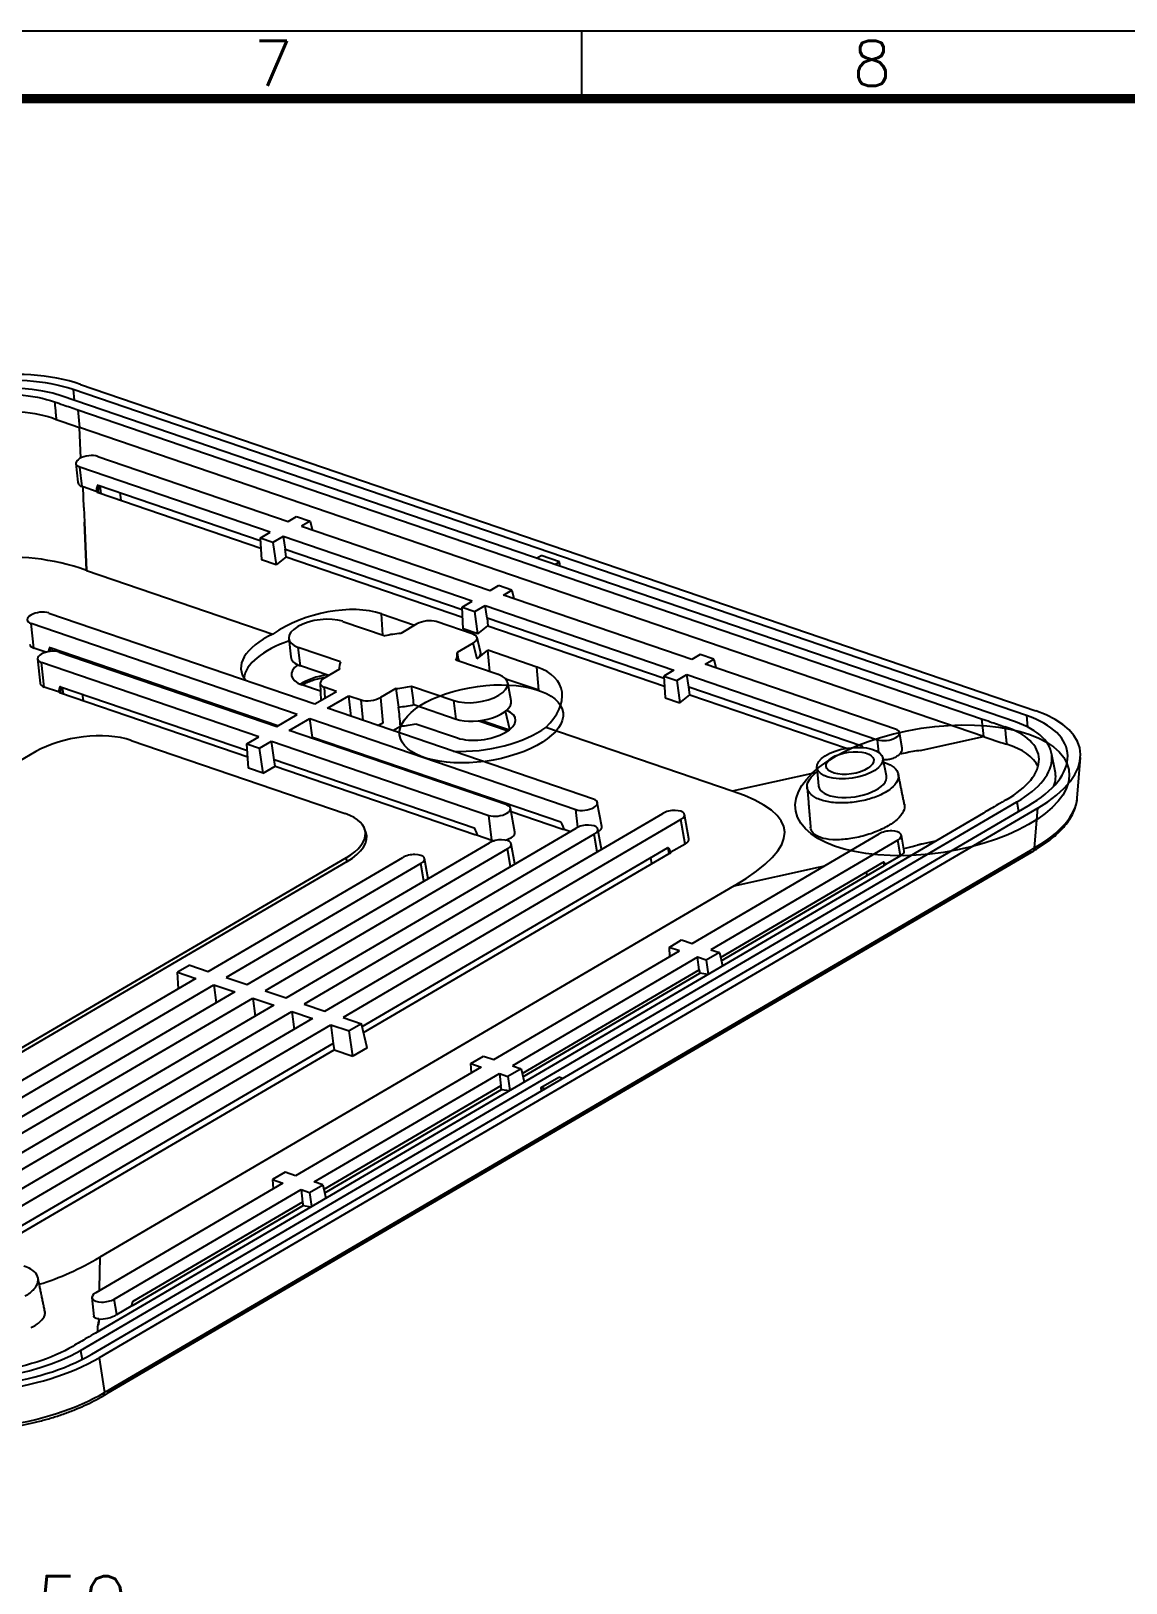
# Model space of a CAD drawing. Header units: millimetres. Extents: x 5293 to 5736, y -198 to 141.
# Drawn here: x 5561.1 to 5640.8, y 27.7 to 140.6 of the extents above; entities that cross this region are included whole.
import ezdxf

# ---------------------------------------------------------------- set-up
doc = ezdxf.new("R2010")
doc.units = ezdxf.units.MM
doc.header["$LTSCALE"] = 0.5
doc.linetypes.add('CENTER', pattern=[50.8, 31.75, -6.35, 6.35, -6.35])
doc.layers.add('112', color=7, linetype='Continuous', true_color=0xffffff)
doc.layers.add('A1_KUANG', color=7, linetype='Continuous')
doc.layers.add('A4_KUANG', color=7, linetype='Continuous')
doc.layers.add('core', color=7, linetype='Continuous', lineweight=20)
doc.styles.get("Standard").update_dxf_attribs({"font": 'txt', "bigfont": 'gbcbig.shx'})
doc.dimstyles.new('VT-4.00', dxfattribs={"dimtxt": 4, "dimasz": 3.5, "dimexe": 2, "dimexo": 1.8, "dimgap": 0.5, "dimtad": 1, "dimzin": 0, "dimdsep": 46, "dimtxsty": 'Standard', "dimblk": 'CLOSEDBLANK', "dimcen": 0.3, "dimclrd": 1, "dimclre": 1, "dimclrt": 7, "dimadec": 1, "dimazin": 0, "dimtfac": 1, "dimtofl": 0, "dimtmove": 0, "dimatfit": 3, "dimldrblk": 'CLOSEDBLANK', "dimfxl": 0, "dimtolj": 1, "dimtzin": 0, "dimarcsym": 0})

# ---------------------------------------------------------------- blocks, each defined once
blk = doc.blocks.new('A$C3291225B')
at = {"layer": 'A4_KUANG'}
for p, q in [((179.447, 194.147), (179.447, 197.012)), ((258, 194.147), (2.865, 194.147))]:
    blk.add_line(p, q, dxfattribs=at)
at = {"layer": 'A4_KUANG', "color": 8}
blk.add_lwpolyline([(258, 0), (258, 197.012), (0, 197.012), (0, 0)], close=True, dxfattribs=at)
at = {"layer": 'A4_KUANG', "const_width": 0.4}
blk.add_lwpolyline([(2.865, 2.865), (2.865, 194.147), (255.126, 194.147), (255.135, 2.865), (2.865, 2.865)], dxfattribs=at)
at = {"layer": 'A4_KUANG'}
for s, p in [('7', (165.569, 194.69)), ('8', (190.914, 194.69))]:
    blk.add_text(s, height=1.91, dxfattribs=at).set_placement(p)
blk = doc.blocks.new('_ClosedBlank')
at = {"color": 0, "linetype": 'ByBlock', "lineweight": -2}
for p, q in [((-1, 0.167), (0, 0)), ((-1, 0.167), (-1, -0.167)), ((0, 0), (-1, -0.167))]:
    blk.add_line(p, q, dxfattribs=at)
blk = doc.blocks.new('*D9')
at = {"layer": 'core', "color": 1, "linetype": 'CENTER', "lineweight": -2}
for p, q in [((5542.63, 16.53), (5542.63, 25.7)), ((5549.13, 6.56), (5549.13, 25.7)), ((5539.13, 23.7), (5535.63, 23.7)), ((5552.63, 23.7), (5568.46, 23.7))]:
    blk.add_line(p, q, dxfattribs=at)
at = {"layer": 'Defpoints', "color": 0, "linetype": 'CENTER'}
for p in [(5549.13, 23.7), (5542.63, 14.73), (5549.13, 4.76)]:
    blk.add_point(p, dxfattribs=at)
at = {"layer": 'core', "color": 1, "linetype": 'CENTER', "lineweight": -2, "xscale": 3.5, "yscale": 3.5, "zscale": 3.5}
blk.add_blockref('_ClosedBlank', (5542.63, 23.7), dxfattribs=at)
at = {"layer": 'core', "color": 1, "linetype": 'CENTER', "lineweight": -2, "xscale": 3.5, "yscale": 3.5, "zscale": 3.5, "rotation": 180}
blk.add_blockref('_ClosedBlank', (5549.13, 23.7), dxfattribs=at)
at = {"layer": 'core', "color": 7, "linetype": 'CENTER', "insert": (5562.29, 26.2), "char_height": 4, "attachment_point": 5}
blk.add_mtext('\\A1;6.50', dxfattribs=at)

msp = doc.modelspace()

# ---------------------------------------------------------------- linework, layer by layer
at = {"layer": '112', "color": 7}
for p, q in [((5632.748, 90.316), (5563.403, 114.014)), ((5633.553, 90.787), (5564.208, 114.485)), ((5564.208, 114.485), (5564.285, 113.713)), ((5564.738, 114.865), (5634.234, 91.116)), ((5564.54, 113.015), (5630.294, 90.544)), ((5564.54, 113.015), (5564.67, 111.723)), ((5564.761, 109.509), (5564.67, 111.723)), ((5630.423, 89.253), (5564.67, 111.723)), ((5566.008, 109.622), (5579.854, 104.89)), ((5564.411, 109.109), (5564.553, 107.741)), ((5578.548, 104.115), (5564.691, 108.851)), ((5564.854, 107.429), (5564.691, 108.851)), ((5564.932, 107.402), (5564.931, 107.402)), ((5564.993, 105.917), (5564.932, 107.402)), ((5565.88, 107.078), (5564.932, 107.402)), ((5564.993, 105.917), (5564.931, 107.402)), ((5566.017, 107.536), (5566.019, 107.006)), ((5566.026, 107.535), (5577.823, 103.503)), ((5566.256, 106.925), (5566.17, 107.485)), ((5566.028, 107.003), (5577.856, 102.961)), ((5567.596, 106.998), (5567.681, 106.438)), ((5564.993, 105.917), (5565.037, 104.843)), ((5564.993, 105.917), (5565.037, 104.843)), ((5564.993, 105.917), (5564.993, 105.917)), ((5579.854, 104.89), (5580.465, 105.253)), ((5580.465, 105.253), (5581.442, 104.919)), ((5565.181, 101.339), (5565.037, 104.843)), ((5565.037, 104.843), (5565.037, 104.843)), ((5565.037, 104.843), (5565.181, 101.338)), ((5565.037, 104.843), (5565.037, 104.843)), ((5577.812, 103.679), (5578.548, 104.115)), ((5581.442, 104.919), (5580.82, 104.56)), ((5580.82, 104.56), (5594.537, 99.873)), ((5581.442, 104.919), (5581.584, 104.299)), ((5578.744, 103.361), (5577.812, 103.679)), ((5577.812, 103.679), (5577.907, 102.111)), ((5579.492, 103.793), (5578.744, 103.361)), ((5578.744, 103.361), (5578.968, 101.749)), ((5593.23, 99.098), (5579.492, 103.793)), ((5579.492, 103.793), (5579.631, 102.885)), ((5579.631, 102.885), (5592.506, 98.485)), ((5579.692, 102.333), (5579.631, 102.885)), ((5578.968, 101.749), (5577.907, 102.111)), ((5579.692, 102.333), (5578.968, 101.749)), ((5579.692, 102.333), (5592.538, 97.944)), ((5597.92, 102.218), (5598.255, 102.414)), ((5599.596, 101.956), (5598.255, 102.414)), ((5599.261, 101.76), (5599.596, 101.956)), ((5599.641, 101.63), (5599.596, 101.956)), ((5565.181, 101.339), (5565.181, 101.338)), ((5565.181, 101.339), (5578.734, 96.707)), ((5594.537, 99.873), (5595.148, 100.235)), ((5596.124, 99.901), (5595.148, 100.235)), ((5595.503, 99.543), (5596.124, 99.901)), ((5609.22, 94.855), (5595.503, 99.543)), ((5596.124, 99.901), (5596.267, 99.282)), ((5562.437, 98.238), (5581.793, 91.624)), ((5592.495, 98.661), (5593.23, 99.098)), ((5592.495, 98.661), (5593.427, 98.343)), ((5592.59, 97.094), (5592.495, 98.661)), ((5593.427, 98.343), (5594.175, 98.775)), ((5593.651, 96.731), (5593.427, 98.343)), ((5594.175, 98.775), (5607.913, 94.08)), ((5594.314, 97.867), (5594.175, 98.775)), ((5580.5, 90.867), (5561.144, 97.481)), ((5561.349, 95.691), (5561.144, 97.481)), ((5583.815, 97.632), (5586.895, 96.58)), ((5586.628, 98.175), (5589.049, 97.348)), ((5586.739, 96.633), (5586.628, 98.175)), ((5589.214, 97.444), (5588.044, 96.759)), ((5593.301, 96.692), (5590.615, 97.61)), ((5593.651, 96.731), (5592.59, 97.094)), ((5593.651, 96.731), (5594.375, 97.316)), ((5607.188, 93.468), (5594.314, 97.867)), ((5594.314, 97.867), (5594.375, 97.316)), ((5594.375, 97.316), (5607.221, 92.926)), ((5579.894, 96.373), (5580.033, 95.045)), ((5593.311, 96.044), (5592.142, 95.359)), ((5593.595, 94.903), (5593.311, 96.044)), ((5593.849, 95.411), (5593.59, 96.449)), ((5562.232, 95.389), (5561.349, 95.691)), ((5561.626, 94.898), (5561.811, 93.127)), ((5562.521, 95.719), (5562.522, 95.448)), ((5562.53, 95.718), (5579.108, 90.052)), ((5562.706, 95.462), (5562.674, 95.668)), ((5563.194, 95.402), (5579.012, 89.996)), ((5564.1, 95.181), (5564.114, 95.087)), ((5583.662, 94.687), (5580.582, 95.74)), ((5580.736, 94.397), (5580.582, 95.74)), ((5595.136, 93.763), (5592.056, 94.816)), ((5593.595, 94.903), (5594.366, 95.531)), ((5597.949, 94.306), (5594.366, 95.531)), ((5594.519, 93.974), (5594.366, 95.531)), ((5609.83, 95.218), (5609.22, 94.855)), ((5610.807, 94.884), (5609.83, 95.218)), ((5610.186, 94.525), (5610.807, 94.884)), ((5610.807, 94.884), (5610.95, 94.264)), ((5577.719, 89.239), (5561.901, 94.645)), ((5562.106, 92.854), (5561.901, 94.645)), ((5582.803, 93.691), (5580.736, 94.397)), ((5583.577, 94.144), (5582.457, 93.488)), ((5583.574, 94.17), (5583.576, 94.144)), ((5598.071, 92.616), (5597.949, 94.306)), ((5607.913, 94.08), (5607.178, 93.644)), ((5608.11, 93.325), (5608.857, 93.757)), ((5608.857, 93.757), (5622.714, 89.022)), ((5608.997, 92.85), (5608.857, 93.757)), ((5624.032, 89.793), (5610.186, 94.525)), ((5563.151, 92.497), (5562.106, 92.854)), ((5563.278, 92.882), (5563.281, 92.436)), ((5563.287, 92.881), (5576.882, 88.235)), ((5563.504, 92.36), (5563.432, 92.831)), ((5582.198, 92.557), (5580.835, 93.022)), ((5582.172, 93.124), (5582.228, 91.879)), ((5583.353, 92.537), (5582.467, 92.84)), ((5582.467, 92.84), (5582.504, 92.04)), ((5587.674, 92.744), (5586.554, 92.088)), ((5588.823, 92.923), (5591.903, 91.871)), ((5598.071, 92.616), (5595.685, 93.431)), ((5596.061, 91.854), (5595.818, 93.167)), ((5607.178, 93.644), (5608.11, 93.325)), ((5607.178, 93.644), (5607.272, 92.076)), ((5608.11, 93.325), (5608.334, 91.713)), ((5621.584, 88.548), (5608.997, 92.85)), ((5609.058, 92.298), (5608.997, 92.85)), ((5563.29, 92.433), (5576.909, 87.779)), ((5564.857, 92.344), (5564.929, 91.873)), ((5581.793, 91.624), (5583.353, 92.537)), ((5582.706, 91.312), (5584.266, 92.225)), ((5584.266, 92.225), (5585.153, 91.922)), ((5584.433, 90.721), (5584.266, 92.225)), ((5585.3, 90.425), (5585.153, 91.922)), ((5586.554, 92.088), (5586.736, 90.238)), ((5588.998, 91.574), (5592.057, 90.528)), ((5592.057, 90.528), (5591.903, 91.871)), ((5607.272, 92.076), (5608.334, 91.713)), ((5608.334, 91.713), (5609.058, 92.298)), ((5609.058, 92.298), (5620.453, 88.404)), ((5579.012, 89.996), (5580.5, 90.867)), ((5579.926, 89.684), (5581.413, 90.555)), ((5581.413, 90.555), (5600.769, 83.94)), ((5581.622, 89.193), (5581.413, 90.555)), ((5602.062, 84.697), (5582.706, 91.312)), ((5593.717, 90.403), (5595.846, 89.676)), ((5593.932, 90.432), (5595.941, 89.746)), ((5595.963, 89.763), (5595.665, 91.106)), ((5630.294, 90.544), (5630.423, 89.253)), ((5633.553, 90.787), (5633.637, 89.946)), ((5576.852, 88.731), (5577.719, 89.239)), ((5595.744, 84.278), (5579.926, 89.684)), ((5599.691, 83.018), (5581.622, 89.193)), ((5581.633, 89.1), (5581.622, 89.193)), ((5586.736, 90.238), (5586.408, 90.046)), ((5587.463, 89.686), (5588.023, 90.014)), ((5589.147, 90.182), (5592.156, 89.153)), ((5612.15, 85.288), (5598.597, 89.919)), ((5624.522, 88.401), (5624.31, 89.55)), ((5625.828, 88.244), (5630.423, 89.253)), ((5561.498, 88.158), (5532.302, 71.066)), ((5568.437, 88.975), (5584.004, 83.655)), ((5576.852, 88.731), (5577.765, 88.419)), ((5576.959, 86.952), (5576.852, 88.731)), ((5577.765, 88.419), (5578.632, 88.927)), ((5578.02, 86.589), (5577.765, 88.419)), ((5578.632, 88.927), (5594.451, 83.521)), ((5578.842, 87.565), (5578.632, 88.927)), ((5622.82, 88.098), (5622.714, 89.022)), ((5624.725, 88.049), (5624.323, 87.961)), ((5635.641, 86.744), (5635.373, 88.053)), ((5578.02, 86.589), (5576.959, 86.952)), ((5578.02, 86.589), (5578.894, 87.101)), ((5593.372, 82.6), (5578.842, 87.565)), ((5578.894, 87.101), (5578.842, 87.565)), ((5578.894, 87.101), (5593.436, 82.131)), ((5618.311, 87.011), (5618.423, 85.679)), ((5623.37, 86.392), (5623.102, 87.701)), ((5637.248, 84.77), (5637.478, 87.732)), ((5618.304, 86.639), (5612.149, 85.288)), ((5564.738, 44.617), (5632.86, 84.496)), ((5565.557, 44.337), (5633.679, 84.216)), ((5630.425, 83.693), (5565.831, 45.878)), ((5634.37, 84.049), (5566.099, 44.082)), ((5582.525, 69.277), (5607.101, 83.664)), ((5594.656, 81.731), (5594.451, 83.521)), ((5596.34, 82.289), (5596.017, 84.04)), ((5596.059, 83.813), (5599.755, 82.55)), ((5600.916, 82.659), (5600.769, 83.94)), ((5602.658, 82.707), (5602.335, 84.458)), ((5609.001, 81.828), (5608.679, 83.58)), ((5632.86, 84.496), (5632.986, 83.811)), ((5634.146, 81.162), (5634.37, 84.049)), ((5579.695, 70.245), (5600.795, 82.597)), ((5608.417, 83.215), (5583.841, 68.827)), ((5585.503, 82.291), (5585.413, 82.546)), ((5599.93, 82.507), (5600.379, 82.353)), ((5602.641, 81.054), (5602.373, 82.512)), ((5608.721, 81.436), (5608.417, 83.215)), ((5576.864, 71.212), (5594.489, 81.53)), ((5602.111, 82.147), (5581.011, 69.795)), ((5593.612, 82.088), (5594.656, 81.731)), ((5596.335, 79.986), (5596.067, 81.445)), ((5602.329, 80.871), (5602.111, 82.147)), ((5608.721, 81.436), (5607.695, 80.835)), ((5609.233, 74.207), (5622.846, 82.176)), ((5624.187, 81.718), (5610.585, 73.755)), ((5624.38, 80.584), (5624.187, 81.718)), ((5624.668, 80.926), (5624.453, 82.09)), ((5625.958, 81.441), (5626.951, 81.659)), ((5584.066, 80.445), (5554.871, 63.354)), ((5584.142, 80.168), (5554.946, 63.077)), ((5566.669, 41.472), (5633.762, 80.748)), ((5566.776, 41.722), (5633.868, 80.999)), ((5574.034, 72.179), (5588.183, 80.462)), ((5595.805, 81.08), (5578.181, 70.762)), ((5584.142, 80.168), (5584.066, 80.445)), ((5585.228, 68.172), (5607.434, 81.172)), ((5585.33, 67.726), (5607.559, 80.739)), ((5590.029, 78.919), (5589.761, 80.377)), ((5596.023, 79.803), (5595.805, 81.08)), ((5606.295, 79.999), (5606.224, 80.463)), ((5607.467, 81.174), (5607.536, 80.725)), ((5624.38, 80.584), (5623.301, 79.952)), ((5624.632, 81.119), (5624.857, 81.168)), ((5624.632, 81.119), (5624.857, 81.168)), ((5589.499, 80.012), (5575.35, 71.729)), ((5589.717, 78.736), (5589.499, 80.012)), ((5611.298, 73.195), (5623.128, 80.12)), ((5611.354, 72.951), (5623.196, 79.884)), ((5612.282, 78.407), (5618.437, 79.758)), ((5612.282, 78.407), (5618.437, 79.758)), ((5618.437, 79.759), (5618.883, 79.857)), ((5618.437, 79.758), (5618.883, 79.856)), ((5618.437, 79.758), (5618.437, 79.759)), ((5618.437, 79.758), (5618.437, 79.758)), ((5621.957, 79.158), (5621.918, 79.412)), ((5623.161, 80.122), (5623.197, 79.884)), ((5612.282, 78.407), (5566.142, 51.396)), ((5612.282, 78.407), (5612.282, 78.407)), ((5594.809, 65.763), (5608.306, 73.664)), ((5607.557, 73.926), (5608.472, 74.462)), ((5608.306, 73.664), (5607.557, 73.926)), ((5607.557, 73.926), (5607.598, 73.25)), ((5608.472, 74.462), (5609.233, 74.207)), ((5611.217, 73.544), (5610.258, 72.982)), ((5610.585, 73.755), (5611.217, 73.544)), ((5611.217, 73.544), (5611.44, 72.578)), ((5572.693, 72.637), (5571.796, 72.112)), ((5572.693, 72.637), (5574.034, 72.179)), ((5609.636, 73.2), (5596.161, 65.311)), ((5596.874, 64.751), (5609.751, 72.289)), ((5610.258, 72.982), (5609.636, 73.2)), ((5609.751, 72.289), (5609.636, 73.2)), ((5609.751, 72.289), (5609.792, 72.037)), ((5610.258, 72.982), (5610.399, 71.969)), ((5573.137, 71.654), (5558.988, 63.371)), ((5560.304, 62.921), (5574.453, 71.204)), ((5571.796, 72.112), (5573.137, 71.654)), ((5571.868, 70.911), (5571.796, 72.112)), ((5574.453, 71.204), (5575.967, 70.687)), ((5574.453, 71.204), (5574.618, 69.897)), ((5575.35, 71.729), (5576.864, 71.212)), ((5596.93, 64.507), (5609.792, 72.037)), ((5610.368, 71.951), (5609.792, 72.037)), ((5575.967, 70.687), (5558.342, 60.369)), ((5559.659, 59.919), (5577.284, 70.237)), ((5577.284, 70.237), (5578.798, 69.719)), ((5577.284, 70.237), (5577.449, 68.93)), ((5578.181, 70.762), (5579.695, 70.245)), ((5578.798, 69.719), (5557.697, 57.367)), ((5559.014, 56.917), (5580.114, 69.27)), ((5580.114, 69.27), (5581.628, 68.752)), ((5580.114, 69.27), (5580.279, 67.963)), ((5581.011, 69.795), (5582.525, 69.277)), ((5581.628, 68.752), (5557.052, 54.365)), ((5558.368, 53.915), (5582.944, 68.302)), ((5582.944, 68.302), (5584.285, 67.844)), ((5582.944, 68.302), (5583.117, 66.936)), ((5583.841, 68.827), (5585.182, 68.369)), ((5585.182, 68.369), (5584.285, 67.844)), ((5584.541, 66.014), (5584.285, 67.844)), ((5585.583, 66.625), (5585.182, 68.369)), ((5583.117, 66.936), (5559.806, 53.29)), ((5583.117, 66.936), (5583.193, 66.475)), ((5585.583, 66.625), (5584.541, 66.014)), ((5559.87, 52.821), (5583.193, 66.475)), ((5583.193, 66.475), (5584.541, 66.014)), ((5593.133, 65.482), (5594.048, 66.018)), ((5593.133, 65.482), (5593.882, 65.22)), ((5593.174, 64.806), (5593.133, 65.482)), ((5594.048, 66.018), (5594.809, 65.763)), ((5593.882, 65.22), (5580.386, 57.32)), ((5581.738, 56.868), (5595.212, 64.756)), ((5595.212, 64.756), (5595.834, 64.539)), ((5595.212, 64.756), (5595.327, 63.845)), ((5596.794, 65.1), (5595.834, 64.539)), ((5595.834, 64.539), (5595.975, 63.525)), ((5596.161, 65.311), (5596.794, 65.1)), ((5596.794, 65.1), (5597.016, 64.134)), ((5598.222, 63.724), (5599.54, 64.495)), ((5599.825, 64.398), (5599.54, 64.495)), ((5595.327, 63.845), (5582.45, 56.307)), ((5582.506, 56.063), (5595.369, 63.593)), ((5595.369, 63.593), (5595.327, 63.845)), ((5595.369, 63.593), (5595.944, 63.507)), ((5598.222, 63.724), (5598.256, 63.479)), ((5598.508, 63.626), (5598.222, 63.724)), ((5579.625, 57.574), (5578.709, 57.038)), ((5580.386, 57.32), (5579.625, 57.574)), ((5579.458, 56.777), (5565.846, 48.808)), ((5578.709, 57.038), (5579.458, 56.777)), ((5578.709, 57.038), (5578.75, 56.362)), ((5581.41, 56.095), (5582.37, 56.656)), ((5582.37, 56.656), (5581.738, 56.868)), ((5582.37, 56.656), (5582.592, 55.69)), ((5567.187, 48.349), (5580.788, 56.312)), ((5580.903, 55.401), (5568.549, 48.169)), ((5580.788, 56.312), (5581.41, 56.095)), ((5580.788, 56.312), (5580.903, 55.401)), ((5580.903, 55.401), (5580.945, 55.149)), ((5581.41, 56.095), (5581.551, 55.081)), ((5568.584, 47.913), (5580.945, 55.149)), ((5580.945, 55.149), (5581.52, 55.063)), ((5566.142, 51.396), (5566.108, 49.125)), ((5566.142, 51.396), (5566.108, 49.125)), ((5566.142, 51.396), (5566.142, 51.396)), ((5566.108, 49.125), (5566.106, 48.96)), ((5566.108, 49.125), (5566.106, 48.96)), ((5566.108, 49.125), (5566.108, 49.125)), ((5566.108, 49.125), (5566.108, 49.125)), ((5565.577, 48.451), (5565.719, 47.09)), ((5567.38, 47.215), (5567.187, 48.349)), ((5567.38, 47.215), (5568.459, 47.847)), ((5565.985, 46.331), (5565.979, 45.965)), ((5566.076, 46.904), (5566.074, 46.756)), ((5566.076, 46.904), (5566.074, 46.756)), ((5566.076, 46.904), (5566.076, 46.904)), ((5564.738, 44.617), (5564.859, 43.958)), ((5566.099, 44.082), (5566.498, 41.56))]:
    msp.add_line(p, q, dxfattribs=at)
for centre, major_axis, ratio, start_param, end_param in [((5557.168, 110.293), (10.886, 1.582), 0.4648994, 0.7366727, 2.2880987), ((5557.167, 110.363), (-10.025, -1.444), 0.4560387, 3.8702912, 5.4410875), ((5557.167, 110.363), (-8.88, -1.279), 0.4560387, 3.8702912, 5.4410875), ((5548.502, 176.337), (60.894, -60.103), 0.5419265, 5.4148001, 5.4398674), ((5565.35, 109.236), (0.938, 0.135), 0.4560387, 0.7286986, 3.8702912), ((5548.236, 173.81), (61.46, -61.924), 0.5426718, 5.4522704, 5.4534108), ((5566.769, 91.679), (-0.754, 15.857), 0.0417723, 6.2666554, 6.5221302), ((5566.696, 107.525), (0.937, 0.286), 0.5277686, 3.5175109, 3.7729856), ((5564.045, 104.726), (1, 0.019), 0.8885298, 0.1101425, 0.1101973), ((5563.096, -177.973), (-3.716, 280.28), 0.2392804, 6.1967949, 6.4194769), ((5561.79, 97.86), (0.921, 0.133), 0.4560387, 0.7286986, 3.8702912), ((5582.524, 94.86), (5.868, 1.755), 0.5408344, 0.6484509, 2.1019149), ((5582.198, 96.686), (2.302, 0.332), 0.4560387, 0.7286986, 3.8702912), ((5589.92, 97.201), (0.99, 0.145), 0.4572489, 0.7275189, 2.2952736), ((5562.044, 96.098), (0.99, 0.143), 0.4560387, 3.1236728, 3.8702912), ((5582.452, 94.924), (-6.025, -0.868), 0.4560387, 5.3101016, 6.5578803), ((5582.579, 94.043), (-5.939, -0.855), 0.4560387, 5.1115148, 6.1654211), ((5587.859, 94.751), (4.281, 0.617), 0.4560387, 1.4620426, 1.7318894), ((5592.601, 96.284), (0.993, 0.145), 0.454495, 5.440455, 7.0082097), ((5562.548, 95.023), (0.921, 0.133), 0.4560387, 0.7286986, 3.8702912), ((5563.273, 79.862), (-0.754, 15.857), 0.0417723, 6.2666554, 6.4725231), ((5582.389, 95.365), (2.353, 0.339), 0.4560387, 3.1236718, 3.8702912), ((5587.859, 94.751), (-4.281, -0.617), 0.4560387, 2.8671004, 3.1369472), ((5592.885, 95.143), (0.961, 0.28), 0.5435862, 5.3738442, 6.2617558), ((5582.579, 94.043), (2.483, 0.358), 0.4560387, 2.4638397, 3.8702912), ((5582.798, 92.523), (2.633, 0.379), 0.4560387, 1.5488015, 2.3982586), ((5587.859, 94.751), (4.281, 0.617), 0.4560387, 2.8671004, 3.1369472), ((5593.52, 92.817), (-2.302, -0.332), 0.4560387, 0.7286986, 3.8702912), ((5593.846, 90.991), (5.868, 1.755), 0.5408344, 5.4781722, 6.9316362), ((5562.801, 93.261), (0.99, 0.143), 0.4560387, 3.1236728, 3.8702912), ((5564.031, 77.025), (-0.754, 15.857), 0.0417723, 6.2666554, 6.5019832), ((5583.167, 93.248), (0.993, 0.145), 0.454495, 2.2988624, 3.866617), ((5593.901, 90.174), (5.939, 0.855), 0.4560387, 0.1827488, 6.4659341), ((5587.859, 94.751), (-4.281, -0.617), 0.4560387, 1.4620426, 1.7318894), ((-1520.077, 2356.579), (4772.129, -8874.551), 0.6081782, 1.009697, 1.009846), ((5563.958, 92.819), (0.948, 0.136), 0.4526095, 3.631815, 3.8671427), ((5585.848, 92.331), (0.99, 0.145), 0.4572489, 3.8691116, 5.4368662), ((5588.049, 93.43), (-4.333, -0.624), 0.4560387, 1.4673806, 1.7253141), ((5593.71, 91.496), (-2.353, -0.339), 0.4560387, 0.7286986, 3.1594571), ((5593.901, 90.174), (-2.483, -0.358), 0.4560387, 0.7286986, 3.8192895), ((5626.702, 85.344), (9.947, 1.433), 0.4560387, 0.1189352, 6.4021205), ((5626.512, 86.666), (8.88, 1.279), 0.4560387, 5.4410875, 7.0118839), ((5626.512, 86.666), (10.025, 1.444), 0.4560387, 5.4410875, 7.0118839), ((5626.36, 86.648), (11.102, 1.585), 0.4473436, 5.4524067, 7.0038327), ((5564.998, 86.961), (4.897, 0.705), 0.4560387, 0.7286986, 2.2994949), ((5586.03, 90.482), (0.99, 0.145), 0.4572489, 4.9473838, 5.4368662), ((5588.24, 92.109), (-4.463, -0.643), 0.4560387, 1.4566403, 1.7093954), ((5593.774, 91.055), (6.025, 0.868), 0.4560387, 4.3242948, 5.5720735), ((5623.373, 89.408), (-0.938, -0.135), 0.4560387, 0.7286986, 3.8702912), ((5632.491, 147.635), (58.316, -47.658), 0.6994219, 5.200861, 5.2259284), ((5624.564, 71.929), (-2.992, 16.621), 0.0369115, 6.1707589, 6.2626658), ((5623.551, 88.144), (0.963, 0.288), 0.540846, 5.4655771, 6.2244602), ((5620.901, 86.005), (-2.474, -0.356), 0.4560387, 0, 3.168538), ((5626.702, 85.344), (8.958, 1.29), 0.4560387, 6.0524465, 6.3100325), ((5601.416, 84.318), (-0.921, -0.133), 0.4560387, 0.7286986, 3.8702912), ((5010.18, 10.979), (605.776, 71.463), 0.0505289, 6.1668664, 6.3895484), ((5620.901, 86.005), (-2.474, -0.356), 0.4560387, 6.2562325, 6.2831853), ((5580.566, 81.641), (-4.897, -0.705), 0.4560387, 2.2994949, 3.8702912), ((5595.097, 83.9), (-0.921, -0.133), 0.4560387, 0.7286986, 3.8702912), ((5607.759, 83.439), (0.921, 0.133), 0.4560387, 5.4410875, 8.5826802), ((5596.351, 65.98), (-2.992, 16.621), 0.0369115, 6.027338, 6.2626658), ((5602.67, 66.399), (-2.992, 16.621), 0.0369115, 6.027338, 6.2626658), ((5600.412, 82.939), (0.94, 0.136), 0.4594934, 3.8734279, 4.1087556), ((5601.453, 82.372), (0.921, 0.133), 0.4560387, 5.4410875, 8.5826802), ((5601.67, 82.557), (-0.99, -0.143), 0.4560387, 2.3416613, 3.1594563), ((5623.516, 81.947), (0.938, 0.135), 0.4560387, 5.4410875, 8.5826802), ((5580.604, 81.377), (-4.949, -0.713), 0.4560387, 2.2994949, 3.232057), ((5594.094, 82.521), (0.94, 0.136), 0.4594934, 3.8734279, 4.1087556), ((5595.147, 81.305), (0.921, 0.133), 0.4560387, 5.4410875, 8.5826802), ((5595.351, 82.138), (-0.99, -0.143), 0.4560387, 0.7286986, 0.999317), ((5595.351, 82.138), (-0.99, -0.143), 0.4560387, 1.7789233, 3.1594563), ((5608.013, 81.678), (0.99, 0.143), 0.4560387, 5.4410875, 6.3010995), ((5624.897, 83.874), (7.305, 1.856), 0.3481782, 4.6187298, 4.7210149), ((5588.841, 80.237), (0.921, 0.133), 0.4560387, 5.4410875, 8.5826802), ((5611.282, 65.682), (-3.839, 15.494), 0.0461593, 6.0614681, 6.2967959), ((5606.879, 80.966), (0.948, 0.136), 0.4526095, 5.4455353, 5.680863), ((5626.976, 64.63), (-3.839, 15.494), 0.0461593, 6.1224497, 6.2967959), ((5623.694, 80.687), (0.972, 0.247), 0.3481792, 5.4041374, 6.2599664), ((5625.024, 80.846), (0.062, -0.998), 0.155653, 4.3736737, 4.3737463), ((5633.509, 81.18), (-0.253, 0.431), 0.5926237, 3.1416008, 3.9709101), ((5646.425, 150.418), (59.948, 75.182), 0.4558006, 4.0102259, 4.0143125), ((5633.786, 81.343), (-0.254, 0.431), 0.5909693, 3.1229401, 3.9690945), ((5618.428, 80.217), (0.117, -0.993), 0.0504333, 5.1865262, 5.186581), ((5622.553, 79.983), (0.92, 0.239), 0.3492919, 5.3918248, 5.5661709), ((5553.348, 328.956), (-3.716, 280.28), 0.2392804, 3.2115772, 3.2778843), ((5566.516, 48.578), (-0.938, -0.135), 0.4560387, 5.4410875, 8.5826802), ((5565.117, 49.008), (1, 0.019), 0.8885298, 0.1101425, 0.1101973), ((5570.201, 31.393), (-1.639, 16.78), 0.0413748, 0.0190868, 0.193433), ((5567.933, 48.008), (0.925, 0.24), 0.3452279, 5.2250002, 5.3993464), ((5558.74, 45.146), (7.305, 1.856), 0.3481782, 6.0872411, 6.1895262), ((5565.494, 45.996), (0.961, 0.276), 0.8882276, 0.6974079, 0.6974805), ((5566.694, 47.318), (0.972, 0.247), 0.3481792, 3.9380084, 5.4041374), ((5558.388, 46.856), (10.886, 1.582), 0.4648994, 3.8782654, 5.4296913), ((5558.39, 46.786), (-10.025, -1.444), 0.4560387, 0.7286986, 2.2994949), ((5558.39, 46.786), (-8.88, -1.279), 0.4560387, 0.7286986, 2.2994949), ((5566.139, 41.742), (0.251, -0.432), 0.5942726, 6.2786258, 7.1139823), ((5550.269, 94.14), (60.947, 52.408), 0.6524705, 4.4354667, 4.4395528), ((5566.417, 41.903), (-0.253, 0.431), 0.5926237, 3.1419011, 3.9709101)]:
    msp.add_ellipse(centre, major_axis=major_axis, ratio=ratio, start_param=start_param, end_param=end_param, dxfattribs=at)
for major_axis in [(-2.397, -0.345), (-1.732, -0.249)]:
    msp.add_ellipse((5620.711, 87.326), major_axis=major_axis, ratio=0.4560387, dxfattribs=at)
for points, knots in [([(5551.381, 112.24), (5552.861, 113.133), (5554.974, 113.794), (5559.216, 114.294), (5561.348, 114.132), (5562.855, 113.59)], [0, 0, 0, 0, 0.5, 0.5, 1, 1, 1, 1]), ([(5551.613, 110.98), (5553.072, 111.906), (5555.17, 112.545), (5559.373, 113.039), (5561.484, 112.896), (5562.982, 112.319)], [0, 0, 0, 0, 0.5, 0.5, 1, 1, 1, 1]), ([(5562.855, 113.59), (5563.061, 113.52), (5563.267, 113.45), (5563.473, 113.379), (5563.651, 113.319), (5563.829, 113.258), (5564.006, 113.197), (5564.184, 113.136), (5564.362, 113.075), (5564.54, 113.015)], [0, 0, 0, 0, 0.3665928, 0.3665928, 0.3665928, 0.6832964, 0.6832964, 0.6832964, 1, 1, 1, 1]), ([(5562.855, 113.59), (5562.868, 113.459), (5562.881, 113.328), (5562.894, 113.197), (5562.907, 113.066), (5562.92, 112.935), (5562.933, 112.804), (5562.949, 112.642), (5562.966, 112.48), (5562.982, 112.319)], [0, 0, 0, 0, 0.3091968, 0.3091968, 0.3091968, 0.6183935, 0.6183935, 0.6183935, 1, 1, 1, 1]), ([(5564.553, 107.74), (5564.558, 107.694), (5564.574, 107.649), (5564.6, 107.609), (5564.634, 107.556), (5564.686, 107.509), (5564.752, 107.473)], [0, 0, 0, 0, 0.34321547, 0.34321547, 0.34321547, 0.79269744, 0.79269744, 0.79269744, 0.79269744]), ([(5580.867, 93.011), (5580.948, 93.058), (5581.143, 93.16), (5581.486, 93.303), (5581.89, 93.432), (5582.269, 93.522), (5582.51, 93.564), (5582.603, 93.578)], [0, 0, 0, 0, 0.1810553, 0.4046387, 0.630096, 0.8568175, 1, 1, 1, 1]), ([(5630.294, 90.544), (5630.499, 90.474), (5630.705, 90.404), (5630.911, 90.333), (5631.089, 90.272), (5631.267, 90.212), (5631.445, 90.151), (5631.623, 90.09), (5631.801, 90.029), (5631.978, 89.968)], [0, 0, 0, 0, 0.3665928, 0.3665928, 0.3665928, 0.6832964, 0.6832964, 0.6832964, 1, 1, 1, 1]), ([(5632.081, 84.662), (5633.619, 85.536), (5634.49, 86.621), (5634.452, 88.583), (5633.543, 89.46), (5631.978, 89.968)], [0, 0, 0, 0, 0.5, 0.5, 1, 1, 1, 1]), ([(5631.978, 89.968), (5631.992, 89.837), (5632.005, 89.706), (5632.018, 89.575), (5632.031, 89.444), (5632.044, 89.313), (5632.058, 89.182), (5632.074, 89.02), (5632.09, 88.858), (5632.106, 88.696)], [0, 0, 0, 0, 0.3091968, 0.3091968, 0.3091968, 0.6183935, 0.6183935, 0.6183935, 1, 1, 1, 1]), ([(5623.173, 87.396), (5623.215, 87.383), (5623.257, 87.369), (5623.297, 87.354), (5623.554, 87.261), (5623.768, 87.141), (5623.925, 87.004), (5624.082, 86.865), (5624.186, 86.706), (5624.225, 86.539), (5624.264, 86.37), (5624.236, 86.187), (5624.145, 86.008), (5624.057, 85.833), (5623.909, 85.656), (5623.712, 85.49), (5623.588, 85.386), (5623.444, 85.286), (5623.282, 85.192)], [0, 0, 0, 0, 0.0326949, 0.0326949, 0.0326949, 0.2408887, 0.2408887, 0.2408887, 0.4511754, 0.4511754, 0.4511754, 0.6643318, 0.6643318, 0.6643318, 0.8712819, 0.8712819, 0.8712819, 1, 1, 1, 1]), ([(5624.135, 87.816), (5624.047, 87.76), (5623.945, 87.709), (5623.839, 87.669), (5623.734, 87.628), (5623.621, 87.597), (5623.51, 87.577), (5623.4, 87.557), (5623.29, 87.547), (5623.188, 87.55)], [0.20030087, 0.20030087, 0.20030087, 0.20030087, 0.45200436, 0.45200436, 0.45200436, 0.7027492, 0.7027492, 0.7027492, 0.95113821, 0.95113821, 0.95113821, 0.95113821]), ([(5623.282, 85.192), (5623.02, 85.039), (5622.708, 84.9), (5622.372, 84.787), (5622.037, 84.673), (5621.669, 84.581), (5621.299, 84.519), (5620.926, 84.456), (5620.539, 84.423), (5620.173, 84.422), (5619.819, 84.42), (5619.475, 84.447), (5619.166, 84.501), (5618.842, 84.557), (5618.549, 84.644), (5618.315, 84.757), (5618.09, 84.864), (5617.912, 84.996), (5617.791, 85.141), (5617.665, 85.292), (5617.598, 85.462), (5617.6, 85.637), (5617.602, 85.809), (5617.67, 85.991), (5617.794, 86.166), (5617.918, 86.343), (5618.102, 86.519), (5618.331, 86.677)], [0, 0, 0, 0, 0.1112748, 0.1112748, 0.1112748, 0.22242043, 0.22242043, 0.22242043, 0.33473464, 0.33473464, 0.33473464, 0.44307227, 0.44307227, 0.44307227, 0.55680763, 0.55680763, 0.55680763, 0.66524011, 0.66524011, 0.66524011, 0.7780258, 0.7780258, 0.7780258, 0.88850747, 0.88850747, 0.88850747, 0.99940867, 0.99940867, 0.99940867, 0.99940867]), ([(5632.081, 84.662), (5631.878, 84.543), (5631.676, 84.425), (5631.474, 84.306), (5631.299, 84.204), (5631.124, 84.102), (5630.95, 84), (5630.775, 83.897), (5630.6, 83.795), (5630.425, 83.693)], [0, 0, 0, 0, 0.3665928, 0.3665928, 0.3665928, 0.6832964, 0.6832964, 0.6832964, 1, 1, 1, 1]), ([(5634.033, 80.914), (5634.143, 80.976), (5634.466, 81.166), (5634.956, 81.497), (5635.493, 81.909), (5635.964, 82.336), (5636.368, 82.776), (5636.7, 83.228), (5636.962, 83.691), (5637.141, 84.161), (5637.231, 84.532), (5637.24, 84.745), (5637.24, 84.8)], [0, 0, 0, 0, 0.0565589, 0.1708657, 0.2855595, 0.400324, 0.5136449, 0.6272393, 0.7406012, 0.852434, 0.9616459, 1, 1, 1, 1]), ([(5624.676, 84.337), (5624.712, 84.167), (5624.682, 83.982), (5624.592, 83.795), (5624.503, 83.608), (5624.351, 83.415), (5624.148, 83.231), (5624.021, 83.114), (5623.871, 82.999), (5623.705, 82.89)], [0, 0, 0, 0, 0.3803684, 0.3803684, 0.3803684, 0.7613893, 0.7613893, 0.7613893, 1, 1, 1, 1]), ([(5623.705, 82.89), (5623.434, 82.711), (5623.111, 82.543), (5622.765, 82.396), (5622.42, 82.25), (5622.042, 82.121), (5621.662, 82.019), (5621.276, 81.916), (5620.878, 81.84), (5620.501, 81.795), (5620.135, 81.752), (5619.778, 81.737), (5619.458, 81.753), (5619.122, 81.77), (5618.818, 81.822), (5618.576, 81.907), (5618.345, 81.989), (5618.161, 82.101), (5618.037, 82.237), (5617.928, 82.357), (5617.863, 82.499), (5617.849, 82.654)], [0, 0, 0, 0, 0.1452337, 0.1452337, 0.1452337, 0.2902594, 0.2902594, 0.2902594, 0.4375455, 0.4375455, 0.4375455, 0.5805681, 0.5805681, 0.5805681, 0.731038, 0.731038, 0.731038, 0.8735849, 0.8735849, 0.8735849, 1, 1, 1, 1]), ([(5560.721, 48.567), (5560.981, 48.72), (5561.198, 48.892), (5561.354, 49.066), (5561.511, 49.241), (5561.613, 49.424), (5561.65, 49.6), (5561.687, 49.777), (5561.657, 49.953), (5561.564, 50.111), (5561.474, 50.264), (5561.325, 50.406), (5561.129, 50.525), (5560.985, 50.612), (5560.812, 50.689), (5560.617, 50.752)], [0, 0, 0, 0, 0.2129674, 0.2129674, 0.2129674, 0.4256875, 0.4256875, 0.4256875, 0.6406442, 0.6406442, 0.6406442, 0.8479902, 0.8479902, 0.8479902, 1, 1, 1, 1]), ([(5561.143, 46.265), (5561.419, 46.407), (5561.649, 46.563), (5561.818, 46.717), (5561.987, 46.872), (5562.099, 47.029), (5562.144, 47.177)], [0, 0, 0, 0, 0.39143144, 0.39143144, 0.39143144, 0.78230215, 0.78230215, 0.78230215, 0.78230215]), ([(5565.985, 46.331), (5565.993, 46.355), (5566.011, 46.402), (5566.025, 46.448), (5566.031, 46.471)], [0, 0, 0, 0, 0.5, 1, 1, 1, 1]), ([(5565.831, 45.878), (5565.629, 45.76), (5565.427, 45.642), (5565.224, 45.523), (5565.05, 45.421), (5564.875, 45.319), (5564.7, 45.216), (5564.525, 45.114), (5564.35, 45.012), (5564.175, 44.909)], [0, 0, 0, 0, 0.3665928, 0.3665928, 0.3665928, 0.6832964, 0.6832964, 0.6832964, 1, 1, 1, 1]), ([(5564.175, 44.909), (5562.695, 44.016), (5560.582, 43.355), (5556.341, 42.855), (5554.209, 43.017), (5552.702, 43.559)], [0, 0, 0, 0, 0.5, 0.5, 1, 1, 1, 1]), ([(5551.219, 39.762), (5553.256, 39.058), (5556.085, 38.794), (5561.711, 39.457), (5564.499, 40.382), (5566.498, 41.56)], [0, 0, 0, 0, 0.5, 0.5, 1, 1, 1, 1]), ([(5551.401, 39.555), (5551.51, 39.515), (5551.841, 39.403), (5552.438, 39.243), (5553.188, 39.081), (5553.974, 38.954), (5554.79, 38.864), (5555.633, 38.809), (5556.501, 38.79), (5557.386, 38.809), (5558.279, 38.867), (5559.172, 38.962), (5560.057, 39.096), (5560.933, 39.266), (5561.798, 39.47), (5562.65, 39.709), (5563.477, 39.978), (5564.269, 40.275), (5565.018, 40.595), (5565.716, 40.937), (5566.173, 41.176), (5566.382, 41.305), (5566.389, 41.31)], [0, 0, 0, 0, 0.02783, 0.0824522, 0.1369079, 0.1911074, 0.24454, 0.2983897, 0.3524574, 0.4066008, 0.4606308, 0.5144043, 0.567828, 0.6209678, 0.6747845, 0.7290327, 0.783441, 0.8376407, 0.8913685, 0.9444095, 0.9981979, 1, 1, 1, 1])]:
    msp.add_open_spline(points, degree=3, knots=knots, dxfattribs=at)
for points, degree in [([(5564.752, 107.473), (5564.783, 107.456), (5564.817, 107.441), (5564.854, 107.429)], 3), ([(5592.142, 95.359), (5592.179, 95.155), (5592.216, 94.952), (5592.254, 94.748)], 3), ([(5587.674, 92.744), (5587.744, 92.296), (5587.815, 91.848), (5587.885, 91.4)], 3), ([(5588.023, 90.014), (5587.977, 90.476), (5587.931, 90.938), (5587.885, 91.4)], 3), ([(5625.828, 88.244), (5625.645, 88.22), (5625.28, 88.163), (5624.91, 88.09), (5624.725, 88.049)], 3), ([(5634.4, 87.079), (5634.067, 87.762), (5633.268, 88.348), (5632.106, 88.696)], 3), ([(5623.188, 87.55), (5623.167, 87.55), (5623.148, 87.551), (5623.128, 87.552)], 3), ([(5624.323, 87.961), (5624.269, 87.91), (5624.206, 87.861), (5624.135, 87.816)], 3), ([(5618.331, 86.677), (5618.335, 86.68), (5618.338, 86.683), (5618.342, 86.685)], 3), ([(5624.679, 84.319), (5624.228, 86.526)], 1), ([(5617.601, 85.589), (5617.851, 82.635)], 1), ([(5634.146, 81.162), (5636.031, 82.258), (5637.147, 83.54), (5637.247, 84.773)], 3), ([(5624.857, 81.168), (5624.982, 81.196), (5625.233, 81.253), (5625.482, 81.315), (5625.606, 81.347)], 3), ([(5625.958, 81.441), (5625.783, 81.392), (5625.606, 81.347)], 2), ([(5633.762, 80.748), (5633.901, 80.83), (5634.04, 80.912)], 2), ([(5562.161, 47.397), (5561.651, 49.891)], 1), ([(5562.144, 47.177), (5562.169, 47.259), (5562.173, 47.339), (5562.157, 47.414)], 3), ([(5565.72, 47.082), (5565.719, 47.086), (5565.719, 47.091), (5565.718, 47.095)], 3), ([(5565.788, 46.985), (5565.748, 47.013), (5565.724, 47.048), (5565.72, 47.082)], 3), ([(5565.888, 46.938), (5565.848, 46.95), (5565.815, 46.966), (5565.788, 46.985)], 3), ([(5566.076, 46.904), (5566.004, 46.91), (5565.94, 46.921), (5565.888, 46.938)], 3), ([(5566.074, 46.756), (5566.073, 46.71), (5566.065, 46.616), (5566.045, 46.52), (5566.031, 46.471)], 3), ([(5566.391, 41.309), (5566.53, 41.39), (5566.669, 41.472)], 2)]:
    msp.add_open_spline(points, degree=degree, dxfattribs=at)

# ---------------------------------------------------------------- block references
at = {"layer": 'A1_KUANG', "color": 1, "lineweight": 0, "xscale": 1.718413414360839, "yscale": 1.718413414361066, "zscale": 1.718413414359811}
msp.add_blockref('A$C3291225B', (5292.837, -197.991), dxfattribs=at)

# ---------------------------------------------------------------- dimensions: what is measured, and where the dimension line sits
at = {"layer": 'core', "linetype": 'CENTER'}
dim = msp.add_linear_dim(base=(5549.127, 23.696), p1=(5542.627, 14.727), p2=(5549.127, 4.761), dimstyle='VT-4.00', dxfattribs=at)
dim.commit()
dim.dimension.update_dxf_attribs({"geometry": '*D9', "text_midpoint": (5562.294, 26.196)})

doc.saveas('drawing.dxf')
